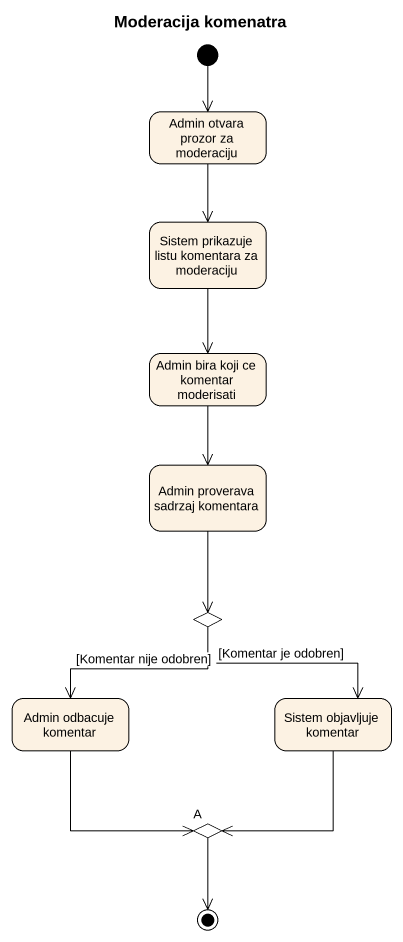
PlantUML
@startuml
title Moderacija komenatra
hide empty description
state "Admin otvara prozor za moderaciju" as Admin_otvara_prozor_za
state "Sistem prikazuje listu komentara za moderaciju" as Sistem_prikazuje_listu
state "Admin bira koji ce komentar moderisati" as Admin_bira_koji_ce_komentar
state "Admin proverava sadrzaj komentara" as Admin_proverava_sadrzaj
state choice1 <<choice>>
state "Admin odbacuje komentar" as Admin_odbacuje_komentar
state "Sistem objavljuje komentar" as Sistem_objavljuje_komentar
state A <<choice>>
[*] --> Admin_otvara_prozor_za
Admin_otvara_prozor_za --> Sistem_prikazuje_listu
Sistem_prikazuje_listu --> Admin_bira_koji_ce_komentar
Admin_bira_koji_ce_komentar --> Admin_proverava_sadrzaj
Admin_proverava_sadrzaj --> choice1
choice1 --> Admin_odbacuje_komentar : [Komentar nije odobren]
choice1 --> Sistem_objavljuje_komentar : [Komentar je odobren]
Admin_odbacuje_komentar --> A
Sistem_objavljuje_komentar --> A
A --> [*]
@enduml
